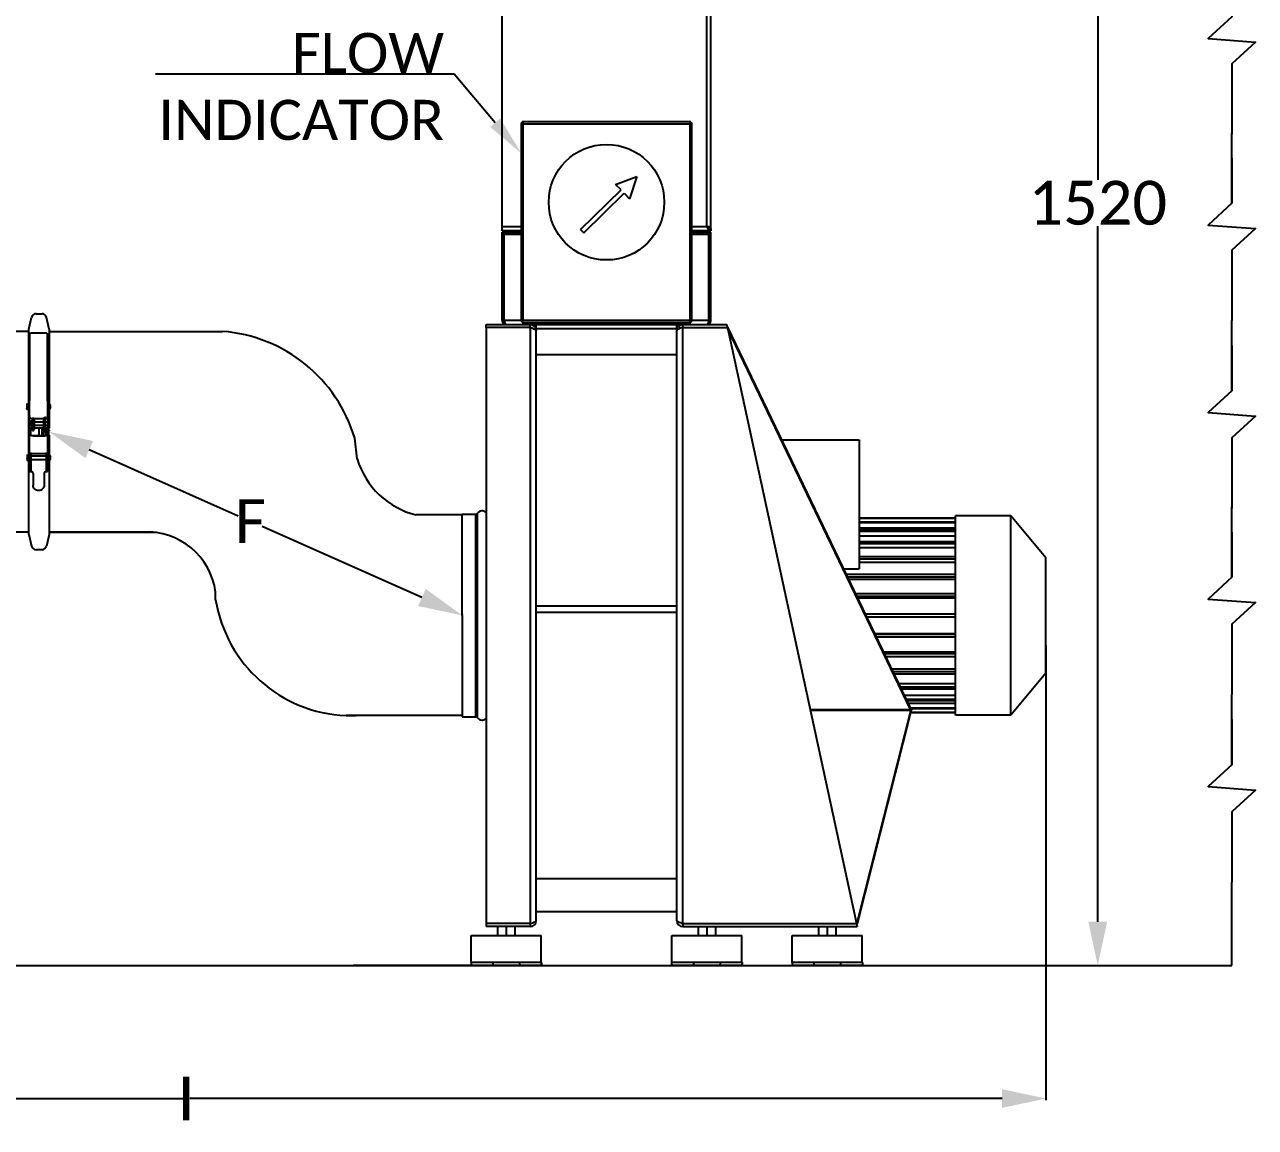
# Model space of a CAD drawing. Header units: millimetres. Extents: x 14017 to 18361, y 6223 to 10695.
# Drawn here: x 15102 to 16329, y 7840 to 8940 of the extents above; entities that cross this region are included whole.
import ezdxf
from ezdxf import colors
from ezdxf.entities.mleader import LeaderData, LeaderLine
from ezdxf.math import Vec2, Vec3

# ---------------------------------------------------------------- set-up
doc = ezdxf.new("R2010")
doc.units = ezdxf.units.MM
doc.header["$LTSCALE"] = 384.175
doc.header["$PDMODE"] = 3
doc.header["$PDSIZE"] = 8
doc.layers.get('0').update_dxf_attribs({"linetype": 'CONTINUOUS'})
doc.layers.get('Defpoints').update_dxf_attribs({"linetype": 'CONTINUOUS'})
doc.layers.add('02___PRT_ALL_AXES', color=7, linetype='CONTINUOUS')
doc.styles.get("Standard").update_dxf_attribs({"font": 'calibri.ttf'})
doc.dimstyles.get("Standard").update_dxf_attribs({"dimtxt": 43.75, "dimasz": 43.75, "dimexe": 1.5, "dimexo": 1, "dimtad": 1, "dimdsep": 46, "dimtxsty": 'Standard', "dimblk": '_FILLED', "dimblk1": '_FILLED', "dimblk2": '_FILLED', "dimcen": 0.09, "dimazin": 2, "dimtol": 1, "dimtp": 0.01, "dimtm": 0.01, "dimtfac": 1, "dimtofl": 0, "dimtmove": 0, "dimatfit": 3, "dimldrblk": '_FILLED', "dimfxl": 1, "dimtolj": 1, "dimarcsym": 0})

# ---------------------------------------------------------------- blocks, each defined once
blk = doc.blocks.new('_FILLED')
at = {"color": 0, "linetype": 'ByBlock'}
blk.add_solid([(0, 0), (-1, 0.214), (-1, -0.214)], dxfattribs=at)
blk = doc.blocks.new('*D326')
at = {"color": 0, "lineweight": -2}
for p, q in [((15126.8, 8534.8), (15127, 8535.3)), ((15166.3, 8516.2), (15314.8, 8450.2)), ((15498, 8368.7), (15338.9, 8439.4)), ((15538.4, 8351.8), (15538.6, 8352.3))]:
    blk.add_line(p, q, dxfattribs=at)
at = {"layer": 'Defpoints', "color": 0}
for p in [(15126.4, 8533.9), (15538, 8350.9), (15538, 8350.9)]:
    blk.add_point(p, dxfattribs=at)
at = {"color": 0, "linetype": 'ByBlock', "lineweight": -2, "xscale": 43.75, "yscale": 43.75, "zscale": 43.75}
for p, rotation in [((15126.4, 8533.9), 156.0326123479766), ((15538, 8350.9), 336.0326123479766)]:
    blk.add_blockref('_FILLED', p, dxfattribs=dict(at, rotation=rotation))
at = {"color": 0, "insert": (15326.9, 8444.8), "char_height": 43.75, "attachment_point": 5}
blk.add_mtext('\\A1;\\A1;F', dxfattribs=at)
blk = doc.blocks.new('*D554')
at = {"color": 0, "lineweight": -2}
for p, q in [((16120, 8320.9), (16120, 7867.7)), ((14406, 8002.7), (14406, 7867.7)), ((14449.8, 7869.2), (15259.5, 7869.2)), ((16076.3, 7869.2), (15266.5, 7869.2))]:
    blk.add_line(p, q, dxfattribs=at)
at = {"layer": 'Defpoints', "color": 0}
for p in [(16120, 8321.9), (14406, 8003.7), (16120, 7869.2)]:
    blk.add_point(p, dxfattribs=at)
at = {"color": 0, "linetype": 'ByBlock', "lineweight": -2, "xscale": 43.75, "yscale": 43.75, "zscale": 43.75, "rotation": 180}
blk.add_blockref('_FILLED', (14406, 7869.2), dxfattribs=at)
at = {"color": 0, "linetype": 'ByBlock', "lineweight": -2, "xscale": 43.75, "yscale": 43.75, "zscale": 43.75}
blk.add_blockref('_FILLED', (16120, 7869.2), dxfattribs=at)
at = {"color": 0, "insert": (15263, 7869.2), "char_height": 43.75, "attachment_point": 5}
blk.add_mtext('\\A1;\\A1;I', dxfattribs=at)
blk = doc.blocks.new('ARROW_4_BL2', base_point=(2354.04, 363.58))
at = {"color": 7, "linetype": 'Continuous'}
for p, q in [((2358.65, 377.08), (2372.84, 382.31)), ((2362.22, 373.42), (2358.65, 377.08)), ((2372.84, 382.31), (2367.96, 367.54)), ((2335.24, 347.09), (2362.22, 373.42)), ((2337.42, 344.86), (2364.39, 371.2)), ((2364.39, 371.2), (2367.96, 367.54)), ((2335.24, 347.09), (2337.42, 344.86))]:
    blk.add_line(p, q, dxfattribs=at)
blk = doc.blocks.new('*D674')
at = {"color": 0, "lineweight": -2}
for p, q in [((15620.5, 9522.1), (16173.2, 9522.1)), ((16171.7, 9478.4), (16171.7, 8784.9)), ((16171.7, 8045.4), (16171.7, 8738.9)), ((15613.8, 8001.7), (16173.2, 8001.7))]:
    blk.add_line(p, q, dxfattribs=at)
at = {"layer": 'Defpoints', "color": 0}
for p in [(15619.5, 9522.1), (15612.8, 8001.7), (16171.7, 8001.7)]:
    blk.add_point(p, dxfattribs=at)
at = {"color": 0, "linetype": 'ByBlock', "lineweight": -2, "xscale": 43.75, "yscale": 43.75, "zscale": 43.75}
for p, rotation in [((16171.7, 9522.1), 90), ((16171.7, 8001.7), 270)]:
    blk.add_blockref('_FILLED', p, dxfattribs=dict(at, rotation=rotation))
at = {"color": 0, "insert": (16171.7, 8761.9), "char_height": 43.75, "attachment_point": 5}
blk.add_mtext('\\A1;\\A1;1520', dxfattribs=at)

msp = doc.modelspace()

# ---------------------------------------------------------------- linework, layer by layer
at = {"color": 0, "linetype": 'Continuous'}
for p, q in [((15577.98271, 8734.19523), (15577.98271, 9518.19523)), ((15781.98271, 8738.19523), (15781.98271, 9518.19523)), ((15785.98271, 8738.19523), (15785.98271, 9518.19523)), ((15596.98271, 8841.69523), (15596.98271, 8643.69523)), ((15597.98271, 8841.69523), (15596.98271, 8841.69523)), ((15597.98271, 8841.69523), (15597.98271, 8842.69523)), ((15765.98271, 8842.69523), (15597.98271, 8842.69523)), ((15598.98271, 8644.69523), (15598.98271, 8840.69523)), ((15598.98271, 8840.69523), (15764.98271, 8840.69523)), ((15764.98271, 8840.69523), (15764.98271, 8644.69523)), ((15765.98271, 8841.69523), (15765.98271, 8842.69523)), ((15765.98271, 8841.69523), (15766.98271, 8841.69523)), ((15766.98271, 8643.69523), (15766.98271, 8841.69523)), ((15596.98271, 8738.19523), (15577.98271, 8738.19523)), ((15785.98271, 8738.19523), (15766.98271, 8738.19523)), ((15785.98271, 8736.19523), (15785.98271, 8738.19523)), ((15785.98271, 8736.19523), (15785.98271, 8734.19523)), ((15596.98271, 8734.19523), (15577.98271, 8734.19523)), ((15577.98271, 8730.69523), (15577.98271, 8732.69523)), ((15577.98271, 8732.69523), (15596.98271, 8732.69523)), ((15577.98271, 8644.69523), (15577.98271, 8730.69523)), ((15577.98271, 8730.69523), (15596.98271, 8730.69523)), ((15579.98271, 8644.69523), (15579.98271, 8730.69523)), ((15785.98271, 8734.19523), (15766.98271, 8734.19523)), ((15766.98271, 8732.69523), (15785.98271, 8732.69523)), ((15766.98271, 8730.69523), (15785.98271, 8730.69523)), ((15783.98271, 8644.69523), (15783.98271, 8730.69523)), ((15785.98271, 8730.69523), (15785.98271, 8732.69523)), ((15785.98271, 8644.69523), (15785.98271, 8730.69523)), ((15561.98271, 8637.69523), (15561.98271, 8640.69523)), ((15561.98271, 8640.69523), (15801.98271, 8640.69523)), ((15561.98271, 8637.69523), (15561.98271, 8043.69523)), ((15605.98271, 8637.69523), (15561.98271, 8637.69523)), ((15579.98271, 8644.69523), (15577.98271, 8644.69523)), ((15596.98271, 8644.69523), (15579.98271, 8644.69523)), ((15597.98271, 8643.69523), (15596.98271, 8643.69523)), ((15597.98271, 8643.69523), (15597.98271, 8642.69523)), ((15597.98271, 8642.69523), (15765.98271, 8642.69523)), ((15764.98271, 8644.69523), (15598.98271, 8644.69523)), ((15605.98271, 8637.69523), (15605.98271, 8640.69523)), ((15605.98271, 8637.69523), (15605.98271, 8043.69523)), ((15611.98271, 8046.69523), (15611.98271, 8640.69523)), ((15751.98271, 8046.69523), (15751.98271, 8640.69523)), ((15754.98271, 8637.97846), (15754.98271, 8636.69207)), ((15757.98271, 8637.69523), (15757.98271, 8640.69523)), ((15757.98271, 8637.69523), (15802.63271, 8637.69523)), ((15757.98271, 8043.69523), (15757.98271, 8637.69523)), ((15765.98271, 8643.69523), (15766.98271, 8643.69523)), ((15765.98271, 8643.69523), (15765.98271, 8642.69523)), ((15783.98271, 8644.69523), (15766.98271, 8644.69523)), ((15783.98271, 8644.69523), (15785.98271, 8644.69523)), ((15802.63271, 8637.69523), (15801.98271, 8640.69523)), ((15802.98271, 8637.97846), (15802.57135, 8637.97846)), ((15802.63271, 8637.69523), (15931.33271, 8043.69523)), ((15984.98271, 8258.65933), (15802.98271, 8637.97846)), ((15802.98271, 8637.97846), (15802.98271, 8636.47846)), ((15611.98271, 8636.69523), (15751.98271, 8636.69523)), ((15802.98271, 8636.47846), (15802.89635, 8636.47846)), ((15984.98271, 8257.15933), (15802.98271, 8636.47846)), ((15751.98271, 8610.69523), (15611.98271, 8610.69523)), ((15856.857, 8525.69523), (15933.98271, 8525.69523)), ((15933.98271, 8525.69523), (15933.98271, 8397.13067)), ((15537.97771, 8350.69523), (15537.97771, 8451.69523)), ((15537.97771, 8451.69523), (15551.81744, 8451.69523)), ((15551.81744, 8350.69523), (15551.81744, 8451.69523)), ((15553.49484, 8350.69523), (15553.49484, 8452.60605)), ((16029.98271, 8447.80581), (15933.98271, 8447.80581)), ((16029.98271, 8447.48649), (15933.98271, 8447.49223)), ((16029.98271, 8443.8752), (15933.98271, 8443.8752)), ((16029.98271, 8442.94266), (15933.98271, 8442.94815)), ((16084.98271, 8450.18307), (16029.98271, 8450.18307)), ((16029.98271, 8251.20739), (16029.98271, 8450.18307)), ((16119.98271, 8408.19307), (16084.98271, 8450.18307)), ((16084.98271, 8251.20739), (16084.98271, 8450.18307)), ((15933.98271, 8438.19287), (16029.98271, 8438.19287)), ((16029.98271, 8435.87217), (15933.98271, 8435.87217)), ((16029.98271, 8434.36718), (15933.98271, 8434.37217)), ((15933.98271, 8430.04205), (16029.98271, 8430.04205)), ((16029.98271, 8424.14651), (15933.98271, 8424.14651)), ((16029.98271, 8422.13483), (15933.98271, 8422.13912)), ((15933.98271, 8418.42339), (16029.98271, 8418.42339)), ((16029.98271, 8409.21067), (15933.98271, 8409.21067)), ((16029.98271, 8406.78023), (15933.98271, 8406.78362)), ((16119.98271, 8293.19739), (16119.98271, 8408.19307)), ((15918.54319, 8397.13067), (15933.98271, 8397.13067)), ((15933.98271, 8403.84469), (16029.98271, 8403.84469)), ((15611.98271, 8360.45523), (15751.98271, 8360.45523)), ((15611.98271, 8353.95431), (15751.98271, 8353.95431)), ((16119.98271, 8293.19739), (16084.98271, 8251.20739)), ((15978.8944, 8271.34841), (16029.98271, 8271.34841)), ((15885.08216, 8257.15933), (15984.98271, 8257.15933)), ((15931.8172, 8044.42562), (15985.98271, 8258.19523)), ((16029.98271, 8267.01829), (15980.97203, 8267.01829)), ((16029.98271, 8265.52328), (15981.69137, 8265.51905)), ((15984.98271, 8258.65933), (15984.98271, 8257.15933)), ((15985.98271, 8258.19523), (15984.98271, 8258.19523)), ((15985.98271, 8258.19523), (15985.98271, 8256.19523)), ((15985.43718, 8256.04223), (15885.3242, 8256.04223)), ((15985.43718, 8255.11873), (15931.8172, 8043.50212)), ((15985.11448, 8253.58465), (15931.86752, 8043.44021)), ((15985.43718, 8255.11873), (15985.98271, 8256.19523)), ((15985.43718, 8256.04223), (15985.43718, 8255.11873)), ((16084.98271, 8251.20739), (16029.98271, 8251.20739)), ((15611.98271, 8088.45577), (15751.98271, 8088.45577)), ((15611.98271, 8055.51522), (15751.98271, 8055.51522)), ((15605.98271, 8043.69523), (15561.98271, 8043.69523)), ((15561.98271, 8043.69523), (15561.98271, 8040.69523)), ((15605.98271, 8040.69523), (15561.98271, 8040.69523)), ((15573.32246, 8040.69523), (15573.32246, 8031.69523)), ((15581.98271, 8040.69523), (15581.98271, 8031.69523)), ((15590.64297, 8040.69523), (15590.64297, 8031.69523)), ((15605.98271, 8043.69523), (15605.98271, 8040.69523)), ((15757.98271, 8043.69523), (15931.33271, 8043.69523)), ((15757.98271, 8043.69523), (15757.98271, 8040.69523)), ((15757.98271, 8040.69523), (15931.98271, 8040.69523)), ((15773.32246, 8040.69523), (15773.32246, 8031.69523)), ((15781.98271, 8040.69523), (15781.98271, 8031.69523)), ((15790.64297, 8040.69523), (15790.64297, 8031.69523)), ((15893.32246, 8040.69523), (15893.32246, 8031.69523)), ((15901.98271, 8040.69523), (15901.98271, 8031.69523)), ((15910.64297, 8040.69523), (15910.64297, 8031.69523)), ((15931.8172, 8044.42562), (15931.17446, 8044.42562)), ((15931.33271, 8043.69523), (15931.98271, 8040.69523)), ((15931.8172, 8043.50212), (15931.37455, 8043.50212)), ((15931.86752, 8043.44021), (15931.38797, 8043.44021)), ((15931.8172, 8044.42562), (15931.8172, 8043.50212))]:
    msp.add_line(p, q, dxfattribs=at)
for p, q in [((16305.34705, 8900.56368), (16305.34705, 8830.56368)), ((16305.34705, 8900.56368), (16305.34705, 8830.56368)), ((16305.34705, 8761.74163), (16305.34705, 8831.74163)), ((16305.34705, 8761.74163), (16305.34705, 8831.74163)), ((16305.34705, 8714.74163), (16305.34705, 8644.74163)), ((16305.34705, 8714.74163), (16305.34705, 8644.74163)), ((16305.34705, 8574.74163), (16305.34705, 8644.74163)), ((16305.34705, 8574.74163), (16305.34705, 8644.74163)), ((15126.36208, 8633.93165), (15299.33843, 8633.93165)), ((15126.36208, 8633.93165), (15299.33843, 8633.93165)), ((15126.36208, 8633.93165), (15299.33843, 8633.93165)), ((15433.50876, 8506.73439), (15430.94921, 8527.51448)), ((16305.34705, 8527.74163), (16305.34705, 8457.74163)), ((16305.34705, 8527.74163), (16305.34705, 8457.74163)), ((16305.34705, 8388.91957), (16305.34705, 8458.91957)), ((16305.34705, 8388.91957), (16305.34705, 8458.91957)), ((15538.01724, 8450.93165), (15492.36208, 8450.93165)), ((15223.86208, 8433.93165), (15126.36208, 8433.93165)), ((15126.36208, 8433.93165), (15232.36208, 8433.93165)), ((15292.36208, 8366.26582), (15292.36208, 8373.9329)), ((16305.34705, 8341.91957), (16305.34705, 8271.91957)), ((16305.34705, 8341.91957), (16305.34705, 8271.91957)), ((16305.34705, 8201.91957), (16305.34705, 8271.91957)), ((16305.34705, 8201.91957), (16305.34705, 8271.91957)), ((15538.01724, 8250.93165), (15422.35399, 8250.93165)), ((15422.35399, 8250.93165), (15432.36208, 8250.93165)), ((16305.34705, 8154.91957), (16305.34705, 8084.91957)), ((16305.34705, 8154.91957), (16305.34705, 8084.91957)), ((16305.34705, 8001.69523), (16305.34705, 8084.91957)), ((16305.34705, 8001.69523), (16305.34705, 8084.91957)), ((14222.40447, 8001.69523), (16305.34705, 8001.69523)), ((15546.94282, 8001.69523), (15429.41262, 8001.69523))]:
    msp.add_line(p, q)
at = {"linetype": 'Continuous'}
for p, q in [((15113.29162, 8651.53502), (15119.30813, 8651.53502)), ((15106.23728, 8636.27896), (15108.79905, 8647.92337)), ((15126.36248, 8636.27896), (15123.80071, 8647.92337)), ((15106.23458, 8633.93502), (15090.30592, 8633.93502)), ((15106.22491, 8564.99087), (15106.23728, 8636.27896)), ((15106.88429, 8630.94997), (15106.87987, 8581.37696)), ((15123.68422, 8632.08528), (15108.08422, 8632.08528)), ((15124.88245, 8616.08104), (15124.88429, 8630.95001)), ((15126.36247, 8636.27897), (15126.34999, 8561.74087)), ((15124.87987, 8581.37696), (15124.88244, 8615.92594)), ((15124.88394, 8616.08104), (15124.88108, 8581.37696)), ((15124.88244, 8615.92594), (15124.88245, 8616.08104)), ((15106.87987, 8581.37696), (15106.8793, 8567.40611)), ((15124.87931, 8567.91372), (15124.87987, 8581.37696)), ((15105.67939, 8564.99087), (15105.67863, 8559.06556)), ((15106.87939, 8564.99087), (15105.67939, 8564.99087)), ((15106.87869, 8561.24087), (15106.87922, 8564.81515)), ((15106.8793, 8567.40611), (15106.87922, 8564.99087)), ((15124.87922, 8564.81507), (15124.87868, 8560.99087)), ((15124.87922, 8564.81507), (15124.87931, 8567.91372)), ((15126.07939, 8564.99087), (15124.87939, 8564.99087)), ((15124.8804, 8565.89966), (15124.88037, 8564.99087)), ((15126.07872, 8561.74088), (15126.07939, 8564.99087)), ((15104.27939, 8561.44099), (15104.27916, 8557.37502)), ((15104.2792, 8557.05963), (15104.27916, 8557.37502)), ((15104.2792, 8557.05963), (15104.27939, 8556.54075)), ((15104.27942, 8556.548), (15104.27936, 8556.55528)), ((15104.27937, 8561.43374), (15104.27943, 8561.42647)), ((15104.32939, 8561.49087), (15105.42939, 8561.49087)), ((15104.32939, 8556.49087), (15105.42939, 8556.49087)), ((15105.47939, 8556.54075), (15105.47914, 8560.4096)), ((15105.4792, 8557.05973), (15105.47939, 8561.441)), ((15105.47942, 8556.548), (15105.47936, 8556.55528)), ((15105.47937, 8561.43374), (15105.47943, 8561.42647)), ((15105.52939, 8560.74087), (15105.67951, 8560.74087)), ((15105.52939, 8557.24087), (15105.67863, 8557.24087)), ((15105.67863, 8559.06556), (15105.67855, 8508.06951)), ((15106.87855, 8508.06951), (15106.87863, 8559.06556)), ((15106.87863, 8559.06556), (15106.87868, 8560.99087)), ((15106.87868, 8560.99087), (15106.87869, 8561.24087)), ((15124.87863, 8559.06556), (15124.87855, 8508.06951)), ((15124.87868, 8560.99087), (15124.87863, 8559.06556)), ((15126.07855, 8508.06951), (15126.07863, 8559.06556)), ((15126.07863, 8559.06556), (15126.07866, 8560.4096)), ((15126.07866, 8560.4096), (15126.07872, 8561.69087)), ((15126.07872, 8561.69087), (15126.07872, 8561.74088)), ((15126.27939, 8561.74087), (15126.12939, 8561.74087)), ((15126.27939, 8556.24087), (15126.12939, 8556.24087)), ((15126.34982, 8556.24087), (15126.34948, 8537.50627)), ((15127.27926, 8560.37026), (15127.27939, 8560.74087)), ((15127.27937, 8560.72776), (15127.27926, 8560.37026)), ((15127.27926, 8560.37026), (15127.27939, 8557.24088)), ((15127.27937, 8557.25116), (15127.27926, 8560.37026)), ((15127.27938, 8557.24571), (15127.27942, 8557.25399)), ((15108.47915, 8544.58637), (15108.47914, 8544.58459)), ((15108.47914, 8544.58459), (15108.47915, 8539.68613)), ((15108.47915, 8539.68613), (15108.47916, 8539.68791)), ((15108.52915, 8544.63625), (15109.62915, 8544.63625)), ((15108.52915, 8539.63625), (15109.62915, 8539.63625)), ((15109.67915, 8539.68613), (15109.67894, 8543.93615)), ((15109.67914, 8544.58459), (15109.67915, 8544.58637)), ((15109.67915, 8543.93615), (15109.67914, 8543.93484)), ((15109.67915, 8544.58637), (15109.67936, 8543.93615)), ((15109.67915, 8540.33634), (15109.67916, 8540.33765)), ((15109.67916, 8539.68791), (15109.67915, 8539.68613)), ((15109.72915, 8543.88625), (15109.87933, 8543.88625)), ((15109.72915, 8540.38625), (15109.87844, 8540.38625)), ((15109.87859, 8545.24116), (15109.8784, 8537.28018)), ((15109.87871, 8547.83339), (15109.87859, 8545.24116)), ((15110.40315, 8547.41571), (15110.40275, 8542.11208)), ((15110.40275, 8542.11208), (15110.4028, 8539.89474)), ((15110.4028, 8539.89474), (15110.40351, 8536.13625)), ((15111.46748, 8547.1973), (15120.28977, 8547.19727)), ((15111.90275, 8542.11208), (15111.9031, 8547.1973)), ((15111.9028, 8539.89479), (15111.90275, 8542.11208)), ((15111.90278, 8543.88625), (15120.67854, 8543.88625)), ((15111.90351, 8536.13625), (15111.9028, 8539.89479)), ((15111.90368, 8540.38625), (15120.67844, 8540.38625)), ((15120.67868, 8547.27463), (15120.6784, 8537.28018)), ((15120.90315, 8547.41571), (15120.90275, 8542.20068)), ((15122.40275, 8542.16041), (15122.40315, 8547.41571)), ((15122.4028, 8539.89479), (15122.40275, 8542.16041)), ((15122.40351, 8536.13625), (15122.4028, 8539.89479)), ((15122.40315, 8547.41571), (15122.40349, 8548.86086)), ((15122.40333, 8543.88625), (15124.82915, 8543.88625)), ((15122.40333, 8540.38625), (15124.82915, 8540.38625)), ((15106.88011, 8530.36831), (15107.78693, 8530.37527)), ((15108.78459, 8529.95689), (15106.88011, 8530.25918)), ((15106.88012, 8537.61035), (15108.78465, 8537.9126)), ((15107.78693, 8537.49427), (15106.88012, 8537.50123)), ((15109.87841, 8537.82619), (15107.78693, 8537.49427)), ((15107.78693, 8530.37527), (15110.34732, 8529.96888)), ((15108.29088, 8533.93502), (15108.29092, 8537.57425)), ((15108.29092, 8530.29528), (15108.29088, 8533.93502)), ((15109.8784, 8537.28018), (15109.87866, 8535.19151)), ((15109.87866, 8535.19151), (15111.07866, 8535.19151)), ((15111.07866, 8535.19151), (15111.0784, 8537.28018)), ((15111.07844, 8536.13625), (15111.90351, 8536.13625)), ((15120.6784, 8537.45748), (15111.90407, 8537.45748)), ((15113.2767, 8529.83084), (15119.29321, 8529.83084)), ((15119.29342, 8529.88668), (15113.2769, 8529.88668)), ((15116.28987, 8533.93502), (15116.2899, 8537.45748)), ((15116.2899, 8529.88668), (15116.28987, 8533.93502)), ((15119.13059, 8537.45748), (15119.1306, 8529.88668)), ((15120.6784, 8537.28018), (15120.67866, 8535.19151)), ((15120.67866, 8535.19151), (15121.87866, 8535.19151)), ((15121.1306, 8529.90981), (15121.13057, 8535.19151)), ((15121.13082, 8534.03102), (15123.13082, 8534.03102)), ((15123.13082, 8533.83903), (15121.13082, 8533.83903)), ((15121.73152, 8534.02054), (15121.73152, 8533.93502)), ((15121.73152, 8533.93502), (15121.73152, 8533.8495)), ((15121.87866, 8535.19151), (15121.8784, 8537.28018)), ((15121.87844, 8536.13625), (15122.40351, 8536.13625)), ((15122.22365, 8529.96889), (15124.78693, 8530.37527)), ((15124.78693, 8537.49427), (15122.4042, 8537.87198)), ((15123.13085, 8537.75679), (15123.13082, 8534.03102)), ((15123.13082, 8533.83903), (15123.13202, 8533.84732)), ((15123.13082, 8533.83903), (15123.13085, 8530.11271)), ((15124.87859, 8534.02229), (15123.13202, 8534.02273)), ((15124.87859, 8533.84776), (15123.13202, 8533.84732)), ((15124.87859, 8530.13007), (15123.78618, 8529.95688)), ((15123.78624, 8537.91259), (15124.8786, 8537.73943)), ((15124.8786, 8537.49497), (15124.78693, 8537.49427)), ((15124.78693, 8530.37527), (15124.87859, 8530.37457)), ((15126.08011, 8530.36534), (15126.34952, 8530.36328)), ((15126.34952, 8530.36328), (15126.08011, 8530.32056)), ((15126.08012, 8537.54897), (15126.34952, 8537.50626)), ((15126.34952, 8537.50626), (15126.08012, 8537.5042)), ((15126.34948, 8530.36327), (15126.34984, 8510.74483)), ((15104.47931, 8510.44494), (15104.47901, 8508.61763)), ((15104.47901, 8508.61763), (15104.47901, 8507.39919)), ((15104.47902, 8507.25049), (15104.47901, 8507.39887)), ((15104.47902, 8507.25049), (15104.47931, 8505.5447)), ((15104.52931, 8510.49482), (15105.62931, 8510.49482)), ((15104.52931, 8505.49482), (15105.62931, 8505.49482)), ((15105.67855, 8508.06951), (15105.67856, 8507.25049)), ((15105.67856, 8507.25049), (15105.67859, 8506.24482)), ((15105.67859, 8506.24482), (15105.6786, 8505.99482)), ((15105.6786, 8505.99482), (15105.67862, 8505.5447)), ((15105.67862, 8505.5447), (15105.67931, 8501.99482)), ((15106.87856, 8507.33327), (15106.87855, 8508.06951)), ((15106.8786, 8505.99482), (15106.87856, 8507.33327)), ((15106.87861, 8505.74482), (15106.8786, 8505.99482)), ((15106.87931, 8501.99482), (15106.87861, 8505.74482)), ((15106.87919, 8509.74482), (15106.89093, 8509.74482)), ((15106.87919, 8506.24482), (15106.8902, 8506.24482)), ((15106.89023, 8510.24482), (15106.89016, 8508.31353)), ((15106.89016, 8508.31353), (15106.89016, 8508.01972)), ((15106.89016, 8508.01972), (15106.89016, 8507.33327)), ((15106.89016, 8507.33327), (15106.89201, 8494.26653)), ((15106.89075, 8512.66524), (15106.89023, 8510.24482)), ((15106.89075, 8512.66524), (15108.39075, 8512.66524)), ((15108.39016, 8508.31353), (15108.39075, 8512.66524)), ((15108.39016, 8507.33327), (15108.39016, 8508.31353)), ((15108.39192, 8494.84045), (15108.39016, 8507.33327)), ((15108.3902, 8509.74482), (15123.39093, 8509.74482)), ((15108.39093, 8506.24482), (15123.39093, 8506.24482)), ((15108.8914, 8512.15003), (15122.8914, 8512.15003)), ((15123.39075, 8512.66524), (15123.39016, 8508.31353)), ((15123.39016, 8508.31353), (15123.39016, 8507.33327)), ((15123.39016, 8507.33327), (15123.39192, 8494.84044)), ((15123.39075, 8512.66524), (15124.87856, 8512.66524)), ((15124.87855, 8508.06951), (15124.87856, 8507.33327)), ((15124.87856, 8507.33327), (15124.8786, 8505.99482)), ((15124.8786, 8505.99482), (15124.87861, 8505.74482)), ((15124.87861, 8505.74482), (15124.87931, 8501.99482)), ((15126.07855, 8508.01972), (15126.07855, 8508.06951)), ((15126.07931, 8501.99482), (15126.07855, 8508.01972)), ((15126.07919, 8509.74482), (15126.22931, 8509.74482)), ((15126.07919, 8506.24482), (15126.22931, 8506.24482)), ((15126.27898, 8507.41896), (15126.27899, 8507.17454)), ((15126.27899, 8507.17454), (15126.27931, 8505.29471)), ((15126.27931, 8510.69495), (15126.27906, 8509.79473)), ((15126.2793, 8510.69262), (15126.27906, 8506.19619)), ((15126.27929, 8505.29979), (15126.27933, 8505.29703)), ((15126.27933, 8510.68986), (15126.2793, 8510.69262)), ((15126.47931, 8510.74482), (15126.32931, 8510.74482)), ((15126.47931, 8505.24482), (15126.32931, 8505.24482)), ((15126.35001, 8505.29471), (15126.36247, 8431.59107)), ((15127.47932, 8509.74396), (15127.4791, 8508.52649)), ((15127.4791, 8508.52649), (15127.47931, 8506.24483)), ((15127.47952, 8507.46316), (15127.47931, 8509.74482)), ((15127.47931, 8506.24569), (15127.47931, 8506.2464)), ((15106.87931, 8501.99482), (15105.67931, 8501.99482)), ((15106.23728, 8431.59109), (15106.22495, 8501.99482)), ((15106.89201, 8494.26653), (15108.89201, 8494.26653)), ((15110.3921, 8492.38117), (15110.39276, 8480.45817)), ((15121.3921, 8492.38117), (15121.39276, 8480.45352)), ((15122.89201, 8494.26653), (15124.89201, 8494.26653)), ((15126.07931, 8501.99482), (15124.87931, 8501.99482)), ((15124.89201, 8494.26653), (15124.89076, 8501.99483)), ((15106.23458, 8433.93502), (15090.30592, 8433.93502)), ((15106.23728, 8431.59109), (15108.79905, 8419.94668)), ((15126.36248, 8431.59109), (15123.80071, 8419.94668)), ((15119.30813, 8416.33502), (15113.29162, 8416.33502)), ((16120.01646, 8350.69523), (16120.02376, 8408.19307)), ((16120.02376, 8293.19739), (16120.01646, 8350.69523)), ((15538.01616, 8251.81024), (15538.01877, 8249.69523)), ((15617.09938, 8004.69523), (15546.94282, 8004.69523)), ((15546.94282, 8004.69523), (15546.94282, 8001.69523)), ((15546.94282, 8001.69523), (15617.09938, 8001.69523)), ((15617.02261, 8004.69523), (15617.02261, 8001.69523)), ((15617.09938, 8004.69523), (15617.09938, 8001.69523)), ((15817.09937, 8004.69523), (15746.94282, 8004.69523)), ((15746.94282, 8004.69523), (15746.94282, 8001.69523)), ((15746.94282, 8001.69523), (15817.09937, 8001.69523)), ((15817.0226, 8004.69523), (15817.0226, 8001.69523)), ((15817.09937, 8004.69523), (15817.09937, 8001.69523)), ((15937.09937, 8004.69523), (15866.94282, 8004.69523)), ((15866.94282, 8004.69523), (15866.94282, 8001.69523)), ((15866.94282, 8001.69523), (15937.09937, 8001.69523)), ((15937.0226, 8004.69523), (15937.0226, 8001.69523)), ((15937.09937, 8004.69523), (15937.09937, 8001.69523))]:
    msp.add_line(p, q, dxfattribs=at)
for points in [[(16305.34705, 8992.55637), (16305.34705, 8947.56368), (16281.86045, 8925.78717), (16328.83365, 8922.34019), (16305.34705, 8900.56368), (16305.34705, 8831.74163)], [(16305.34705, 8992.55637), (16305.34705, 8947.56368), (16281.86045, 8925.78717), (16328.83365, 8922.34019), (16305.34705, 8900.56368), (16305.34705, 8831.74163)], [(16305.34705, 8806.73431), (16305.34705, 8761.74163), (16281.86045, 8739.96512), (16328.83365, 8736.51814), (16305.34705, 8714.74163), (16305.34705, 8645.91957)], [(16305.34705, 8806.73431), (16305.34705, 8761.74163), (16281.86045, 8739.96512), (16328.83365, 8736.51814), (16305.34705, 8714.74163), (16305.34705, 8645.91957)], [(16305.34705, 8619.73431), (16305.34705, 8574.74163), (16281.86045, 8552.96512), (16328.83365, 8549.51814), (16305.34705, 8527.74163), (16305.34705, 8458.91957)], [(16305.34705, 8619.73431), (16305.34705, 8574.74163), (16281.86045, 8552.96512), (16328.83365, 8549.51814), (16305.34705, 8527.74163), (16305.34705, 8458.91957)], [(16305.34705, 8433.91225), (16305.34705, 8388.91957), (16281.86045, 8367.14306), (16328.83365, 8363.69608), (16305.34705, 8341.91957), (16305.34705, 8273.09751)], [(16305.34705, 8433.91225), (16305.34705, 8388.91957), (16281.86045, 8367.14306), (16328.83365, 8363.69608), (16305.34705, 8341.91957), (16305.34705, 8273.09751)], [(16305.34705, 8246.91225), (16305.34705, 8201.91957), (16281.86045, 8180.14306), (16328.83365, 8176.69608), (16305.34705, 8154.91957), (16305.34705, 8086.09751)], [(16305.34705, 8246.91225), (16305.34705, 8201.91957), (16281.86045, 8180.14306), (16328.83365, 8176.69608), (16305.34705, 8154.91957), (16305.34705, 8086.09751)]]:
    msp.add_lwpolyline(points)
for points in [[(15106.87889, 8549.0909), (15106.88055, 8549.01943), (15106.88474, 8548.94853), (15106.89143, 8548.87821), (15106.90057, 8548.8085), (15106.91212, 8548.7395), (15106.92601, 8548.67134), (15106.94215, 8548.60422), (15106.9604, 8548.53835), (15106.98065, 8548.4739), (15107.0028, 8548.41098), (15107.02675, 8548.34963), (15107.05241, 8548.28984), (15107.07969, 8548.23161), (15107.10852, 8548.17493), (15107.13883, 8548.11979), (15107.17047, 8548.06629), (15107.20333, 8548.01448), (15107.23736, 8547.9643), (15107.27249, 8547.9158), (15107.3086, 8547.869), (15107.34558, 8547.82395), (15107.3833, 8547.78067), (15107.42167, 8547.73913), (15107.46077, 8547.69912), (15107.50053, 8547.66066), (15107.54085, 8547.62377), (15107.58163, 8547.58847), (15107.6228, 8547.55476), (15107.66427, 8547.52262), (15107.70597, 8547.49205), (15107.74782, 8547.46301), (15107.78967, 8547.43554), (15107.83137, 8547.40964), (15107.87279, 8547.38528), (15107.914, 8547.36235), (15107.95512, 8547.3407), (15107.99592, 8547.32043), (15108.03624, 8547.30153), (15108.07617, 8547.28391), (15108.11572, 8547.26747), (15108.15491, 8547.25217), (15108.19379, 8547.23794), (15108.23233, 8547.22473), (15108.2703, 8547.21259), (15108.30672, 8547.20171), (15108.34205, 8547.19188), (15108.36839, 8547.18501)], [(15108.3686, 8547.18495), (15108.88603, 8546.97267), (15109.31673, 8546.63318), (15109.63887, 8546.19064), (15109.8313, 8545.67233), (15109.85993, 8545.41131)], [(15123.38948, 8547.185), (15123.41685, 8547.19215), (15123.45287, 8547.2022), (15123.48989, 8547.21329), (15123.52853, 8547.22572), (15123.5678, 8547.23926), (15123.60744, 8547.25387), (15123.64743, 8547.2696), (15123.6878, 8547.28653), (15123.72857, 8547.30471), (15123.76975, 8547.32422), (15123.81143, 8547.34518), (15123.85339, 8547.36754), (15123.89545, 8547.39126), (15123.93778, 8547.41652), (15123.98039, 8547.44341), (15124.02312, 8547.47193), (15124.0658, 8547.50208), (15124.10828, 8547.53383), (15124.1505, 8547.56722), (15124.19238, 8547.60226), (15124.23383, 8547.63895), (15124.27475, 8547.67729), (15124.31504, 8547.71727), (15124.3546, 8547.75883), (15124.39344, 8547.80209), (15124.43157, 8547.8472), (15124.46886, 8547.89414), (15124.50518, 8547.94288), (15124.54041, 8547.99338), (15124.57444, 8548.04559), (15124.60722, 8548.09954), (15124.63867, 8548.15523), (15124.66863, 8548.21257), (15124.697, 8548.27149), (15124.72369, 8548.33205), (15124.74864, 8548.39423), (15124.77173, 8548.45805), (15124.79288, 8548.52347), (15124.81196, 8548.59041), (15124.82887, 8548.65869), (15124.84346, 8548.72811), (15124.85562, 8548.79842), (15124.86528, 8548.86949), (15124.8724, 8548.94121), (15124.87691, 8549.01353), (15124.87862, 8549.07939)]]:
    msp.add_lwpolyline(points, dxfattribs=at)
at = {"color": 0, "linetype": 'Continuous'}
for centre, radius, start, end in [((15849.27247, 8823.76449), 108.85775, 231.81928033, 232.02739999), ((15781.98271, 8738.19523), 2, 323.81346463, 0), ((15781.98271, 8738.19523), 4, 330.67404617, 0), ((15581.98271, 8644.69523), 4, 180, 270), ((15581.98271, 8644.69523), 2, 180, 215.02502119), ((15605.98271, 8634.69523), 6, 0, 90), ((15605.98271, 8634.69523), 3, 54.85874761, 90), ((15757.98271, 8634.69523), 6, 90, 180), ((15781.98271, 8644.69523), 4, 270, 0), ((15781.98271, 8644.69523), 2, 324.97497881, 0), ((15764.92892, 8609.63353), 28.83162, 110.19806192, 110.34842364), ((15557.97771, 8449.69523), 5.345, 40.89136534, 147.00347591), ((15551.81744, 8453.69523), 2, 270, 327.00347591), ((15605.98271, 8046.69523), 6, 270, 0), ((15605.98271, 8046.69523), 3, 270, 305.14125239), ((15757.98271, 8046.69523), 6, 180, 270), ((15757.98271, 8046.69523), 3, 234.85874761, 270)]:
    msp.add_arc(centre, radius, start, end, dxfattribs=at)
at = {"linetype": 'Continuous'}
for centre, radius, start, end in [((15113.29162, 8646.93502), 4.6, 90, 167.5892639), ((15119.30813, 8646.93502), 4.6, 12.41073938, 90), ((15104.32939, 8561.44087), 0.05, 90, 179.86309569), ((15104.32939, 8556.54087), 0.05, 180.13725763, 270), ((15105.42939, 8561.44087), 0.05, 0.1428953, 90), ((15105.42939, 8556.54087), 0.05, 270, 359.86274237), ((15105.52939, 8560.79087), 0.05, 180.10869823, 270), ((15105.52939, 8557.19087), 0.05, 90, 179.89156031), ((15126.12939, 8561.69087), 0.05, 90, 179.86033552), ((15126.12939, 8556.29087), 0.05, 180.13304851, 270), ((15126.27939, 8560.74087), 1, 0, 90), ((15126.27939, 8557.24087), 1, 270, 0), ((15108.52915, 8544.58625), 0.05, 90, 179.85925158), ((15108.52915, 8539.68625), 0.05, 180.14075489, 270), ((15109.62915, 8544.58625), 0.05, 0.13936828, 90), ((15109.62915, 8539.68625), 0.05, 270, 359.85924511), ((15109.72915, 8543.93625), 0.05, 180.1099186, 270), ((15109.72915, 8540.33625), 0.05, 90, 179.89033995), ((15119.27681, 8551.0211), 4.00164, 293.12755762, 293.98628891), ((15124.82915, 8543.93625), 0.05, 270, 356.71355726), ((15124.82915, 8540.33625), 0.05, 3.31955286, 90), ((15104.52931, 8510.44482), 0.05, 90, 179.86309569), ((15104.52931, 8505.54482), 0.05, 180.13725763, 270), ((15105.62931, 8510.44482), 0.05, 4.57419339, 90), ((15105.62931, 8505.54482), 0.05, 270, 355.81591311), ((15126.22931, 8509.79482), 0.05, 270, 359.89130171), ((15126.22931, 8506.19482), 0.05, 0.10843974, 90), ((15126.32931, 8510.69482), 0.05, 90, 179.86033553), ((15126.32931, 8505.29482), 0.05, 180.13304851, 270), ((15126.47931, 8509.74482), 1, 0, 90), ((15126.47931, 8506.24482), 1, 270, 0), ((15113.29162, 8420.93502), 4.6, 192.41073938, 270), ((15119.30813, 8420.93502), 4.6, 270, 347.5892639)]:
    msp.add_arc(centre, radius, start, end, dxfattribs=at)
for centre, radius, start, end in [((15287.70884, 8484.95583), 149.42906, 16.54739614, 85.53633499), ((15511.81243, 8530.382), 81.79654, 196.80425127, 256.24389386), ((15223.59724, 8364.63585), 69.3903, 7.6987175, 92.99058443), ((15428.3422, 8388.60424), 137.80275, 189.32905776, 267.50943017)]:
    msp.add_arc(centre, radius, start, end)
at = {"color": 0, "linetype": 'Continuous'}
for points, knots in [([(15596.98271, 8841.69523), (15596.98271, 8841.55381), (15597.36979, 8841.24928), (15597.72293, 8841.12438), (15597.97207, 8841.03249)], [0, 0, 0, 0, 0.3474927363, 1, 1, 1, 1]), ([(15597.97207, 8841.03249), (15598.05067, 8841.0035), (15598.38548, 8840.88489), (15598.72411, 8840.77755), (15598.98271, 8840.69523)], [0, 0, 0, 0, 0.2358747703, 1, 1, 1, 1]), ([(15597.98271, 8842.69523), (15598.12413, 8842.69523), (15598.42866, 8842.30816), (15598.55357, 8841.95501), (15598.64546, 8841.70587)], [0, 0, 0, 0, 0.3474927363, 1, 1, 1, 1]), ([(15597.98271, 8841.69523), (15598.17587, 8841.69523), (15598.59658, 8841.33855), (15598.82769, 8840.93874), (15598.98271, 8840.69523)], [0, 0, 0, 0, 0.4008881344, 1, 1, 1, 1]), ([(15597.98271, 8841.69523), (15597.98271, 8841.50207), (15598.3394, 8841.08137), (15598.7392, 8840.85026), (15598.98271, 8840.69523)], [0, 0, 0, 0, 0.4008881344, 1, 1, 1, 1]), ([(15598.64546, 8841.70587), (15598.67445, 8841.62727), (15598.79305, 8841.29246), (15598.9004, 8840.95384), (15598.98271, 8840.69523)], [0, 0, 0, 0, 0.2358747703, 1, 1, 1, 1]), ([(15765.31997, 8841.70587), (15765.29098, 8841.62727), (15765.17238, 8841.29246), (15765.06503, 8840.95384), (15764.98271, 8840.69523)], [0, 0, 0, 0, 0.2358747703, 1, 1, 1, 1]), ([(15765.98271, 8841.69523), (15765.98271, 8841.50207), (15765.62603, 8841.08137), (15765.22623, 8840.85026), (15764.98271, 8840.69523)], [0, 0, 0, 0, 0.4008881344, 1, 1, 1, 1]), ([(15765.98271, 8841.69523), (15765.78955, 8841.69523), (15765.36885, 8841.33855), (15765.13774, 8840.93874), (15764.98271, 8840.69523)], [0, 0, 0, 0, 0.4008881344, 1, 1, 1, 1]), ([(15765.99335, 8841.03249), (15765.91475, 8841.0035), (15765.57994, 8840.88489), (15765.24132, 8840.77755), (15764.98271, 8840.69523)], [0, 0, 0, 0, 0.2358747703, 1, 1, 1, 1]), ([(15765.98271, 8842.69523), (15765.8413, 8842.69523), (15765.53677, 8842.30816), (15765.41186, 8841.95501), (15765.31997, 8841.70587)], [0, 0, 0, 0, 0.3474927363, 1, 1, 1, 1]), ([(15766.98271, 8841.69523), (15766.98271, 8841.55381), (15766.59564, 8841.24928), (15766.24249, 8841.12438), (15765.99335, 8841.03249)], [0, 0, 0, 0, 0.3474927363, 1, 1, 1, 1]), ([(15785.98271, 8736.19523), (15785.67229, 8736.19523), (15784.28543, 8736.40794), (15783.13765, 8737.29369), (15782.29398, 8737.95137)], [0, 0, 0, 0, 0.2249173228, 1, 1, 1, 1]), ([(15785.98271, 8734.19523), (15785.32554, 8734.19523), (15784.29985, 8734.92521), (15783.30911, 8736.17366), (15782.76351, 8736.98227), (15782.48271, 8737.41487)], [0, 0, 0, 0, 0.4044540158, 0.6825892823, 1, 1, 1, 1]), ([(15579.98271, 8644.69523), (15580.28603, 8643.74234), (15580.69859, 8642.45118), (15581.33052, 8641.09497), (15581.78758, 8640.69523), (15581.98271, 8640.69523)], [0, 0, 0, 0, 0.6541168267, 0.8723570144, 1, 1, 1, 1]), ([(15596.98271, 8643.69523), (15596.98271, 8643.83665), (15597.36979, 8644.14118), (15597.72293, 8644.26609), (15597.97207, 8644.35797)], [0, 0, 0, 0, 0.3474927363, 1, 1, 1, 1]), ([(15597.97207, 8644.35797), (15598.05067, 8644.38696), (15598.38548, 8644.50557), (15598.72411, 8644.61291), (15598.98271, 8644.69523)], [0, 0, 0, 0, 0.2358747703, 1, 1, 1, 1]), ([(15597.98271, 8643.69523), (15597.98271, 8643.88839), (15598.3394, 8644.30909), (15598.7392, 8644.54021), (15598.98271, 8644.69523)], [0, 0, 0, 0, 0.4008881344, 1, 1, 1, 1]), ([(15597.98271, 8643.69523), (15598.17587, 8643.69523), (15598.59658, 8644.05192), (15598.82769, 8644.45172), (15598.98271, 8644.69523)], [0, 0, 0, 0, 0.4008881344, 1, 1, 1, 1]), ([(15597.98271, 8642.69523), (15598.12413, 8642.69523), (15598.42866, 8643.08231), (15598.55357, 8643.43545), (15598.64546, 8643.68459)], [0, 0, 0, 0, 0.3474927363, 1, 1, 1, 1]), ([(15598.64546, 8643.68459), (15598.67445, 8643.76319), (15598.79305, 8644.098), (15598.9004, 8644.43663), (15598.98271, 8644.69523)], [0, 0, 0, 0, 0.2358747703, 1, 1, 1, 1]), ([(15605.98271, 8637.69523), (15607.41205, 8637.24026), (15609.12184, 8636.74468), (15610.93382, 8635.85627), (15611.58957, 8635.44456), (15611.98271, 8634.98794), (15611.98271, 8634.69523)], [0, 0, 0, 0, 0.653823538, 0.775159181, 0.8724135779, 1, 1, 1, 1]), ([(15757.98271, 8637.69523), (15757.72079, 8637.61186), (15756.71363, 8637.29099), (15755.70845, 8636.96223), (15754.97433, 8636.69215)], [0, 0, 0, 0, 0.2600243114, 1, 1, 1, 1]), ([(15765.99335, 8644.35797), (15765.91475, 8644.38696), (15765.57994, 8644.50557), (15765.24132, 8644.61291), (15764.98271, 8644.69523)], [0, 0, 0, 0, 0.2358747703, 1, 1, 1, 1]), ([(15765.31997, 8643.68459), (15765.29098, 8643.76319), (15765.17238, 8644.098), (15765.06503, 8644.43663), (15764.98271, 8644.69523)], [0, 0, 0, 0, 0.2358747703, 1, 1, 1, 1]), ([(15765.98271, 8643.69523), (15765.98271, 8643.88839), (15765.62603, 8644.30909), (15765.22623, 8644.54021), (15764.98271, 8644.69523)], [0, 0, 0, 0, 0.4008881344, 1, 1, 1, 1]), ([(15765.98271, 8643.69523), (15765.78955, 8643.69523), (15765.36885, 8644.05192), (15765.13774, 8644.45172), (15764.98271, 8644.69523)], [0, 0, 0, 0, 0.4008881344, 1, 1, 1, 1]), ([(15765.98271, 8642.69523), (15765.8413, 8642.69523), (15765.53677, 8643.08231), (15765.41186, 8643.43545), (15765.31997, 8643.68459)], [0, 0, 0, 0, 0.3474927363, 1, 1, 1, 1]), ([(15766.98271, 8643.69523), (15766.98271, 8643.83665), (15766.59564, 8644.14118), (15766.24249, 8644.26609), (15765.99335, 8644.35797)], [0, 0, 0, 0, 0.3474927363, 1, 1, 1, 1]), ([(15783.98271, 8644.69523), (15783.6794, 8643.74234), (15783.26684, 8642.45118), (15782.63491, 8641.09497), (15782.17785, 8640.69523), (15781.98271, 8640.69523)], [0, 0, 0, 0, 0.6541168267, 0.8723570144, 1, 1, 1, 1]), ([(15754.90335, 8636.66593), (15754.16714, 8636.39288), (15753.12077, 8636.02092), (15751.98271, 8635.11434), (15751.98271, 8634.69523)], [0, 0, 0, 0, 0.6519958848, 1, 1, 1, 1]), ([(15605.98271, 8043.69523), (15607.41205, 8044.1502), (15609.12184, 8044.64578), (15610.93382, 8045.53419), (15611.58957, 8045.9459), (15611.98271, 8046.40252), (15611.98271, 8046.69523)], [0, 0, 0, 0, 0.653823538, 0.775159181, 0.8724135779, 1, 1, 1, 1]), ([(15757.98271, 8043.69523), (15756.55338, 8044.1502), (15754.84359, 8044.64578), (15753.03161, 8045.53419), (15752.37586, 8045.9459), (15751.98271, 8046.40252), (15751.98271, 8046.69523)], [0, 0, 0, 0, 0.653823538, 0.775159181, 0.8724135779, 1, 1, 1, 1])]:
    msp.add_open_spline(points, degree=3, knots=knots, dxfattribs=at)
msp.add_open_spline([(15782.48271, 8737.41487), (15782.31451, 8737.674), (15782.14862, 8737.93463), (15781.98271, 8738.19523)], degree=3, dxfattribs=at)
at = {"linetype": 'Continuous'}
for points, knots in [([(15106.88429, 8630.95045), (15106.88411, 8631.24044), (15107.14549, 8631.86349), (15107.77693, 8632.08528), (15108.08422, 8632.08528)], [0, 0, 0, 0, 0.4855196824, 1, 1, 1, 1]), ([(15123.68422, 8632.08528), (15123.99153, 8632.08528), (15124.62299, 8631.86349), (15124.88443, 8631.24044), (15124.88429, 8630.95045)], [0, 0, 0, 0, 0.5144909491, 1, 1, 1, 1]), ([(15122.65828, 8548.11932), (15122.35107, 8548.03248), (15121.75439, 8547.79898), (15121.19417, 8547.49426), (15120.90355, 8547.36503)], [0, 0, 0, 0, 0.5009312163, 1, 1, 1, 1]), ([(15122.65828, 8548.11932), (15122.42328, 8548.05289), (15122.01692, 8547.71181), (15121.87869, 8547.22308), (15121.87867, 8546.98546)], [0, 0, 0, 0, 0.506836242, 1, 1, 1, 1]), ([(15113.2767, 8529.83084), (15112.31598, 8529.83084), (15111.01172, 8529.83874), (15109.51563, 8529.89814), (15108.97729, 8529.92631), (15108.78459, 8529.95689)], [0, 0, 0, 0, 0.6411500633, 0.8697890773, 1, 1, 1, 1]), ([(15108.78465, 8537.9126), (15108.83965, 8537.92133), (15109.20021, 8537.95988), (15109.56255, 8537.97412), (15109.86899, 8537.98592)], [0, 0, 0, 0, 0.1536906739, 1, 1, 1, 1]), ([(15110.34732, 8529.96888), (15110.6936, 8529.91394), (15111.67582, 8529.91253), (15112.65038, 8529.88668), (15113.2769, 8529.88668)], [0, 0, 0, 0, 0.358815513, 1, 1, 1, 1]), ([(15123.78618, 8529.95688), (15123.59334, 8529.92631), (15123.05477, 8529.89813), (15121.55838, 8529.83875), (15120.25398, 8529.83084), (15119.29321, 8529.83084)], [0, 0, 0, 0, 0.13027818, 0.3589379724, 1, 1, 1, 1]), ([(15119.29342, 8529.88668), (15119.92002, 8529.88668), (15120.89481, 8529.91249), (15121.87723, 8529.91399), (15122.22365, 8529.96889)], [0, 0, 0, 0, 0.6411337432, 1, 1, 1, 1]), ([(15122.42272, 8537.99575), (15122.58044, 8537.99064), (15123.03502, 8537.9709), (15123.49229, 8537.95918), (15123.78624, 8537.91259)], [0, 0, 0, 0, 0.346502888, 1, 1, 1, 1]), ([(15108.8914, 8512.15003), (15108.82649, 8512.15003), (15108.70678, 8512.15276), (15108.55351, 8512.16263), (15108.45151, 8512.17736), (15108.40601, 8512.19031), (15108.39137, 8512.20025), (15108.39133, 8512.20493)], [0, 0, 0, 0, 0.3829155626, 0.7035041541, 0.9147984531, 0.9723543969, 1, 1, 1, 1]), ([(15123.3913, 8512.20437), (15123.39082, 8512.19953), (15123.37572, 8512.19018), (15123.32968, 8512.17679), (15123.22773, 8512.16268), (15123.07495, 8512.15264), (15122.9559, 8512.15003), (15122.8914, 8512.15003)], [0, 0, 0, 0, 0.0287297286, 0.0873752201, 0.2994353959, 0.6190643937, 1, 1, 1, 1]), ([(15108.39192, 8494.84067), (15108.392, 8494.72024), (15108.44779, 8494.52307), (15108.64425, 8494.31855), (15108.80495, 8494.26653), (15108.89201, 8494.26653)], [0, 0, 0, 0, 0.4332032581, 0.6868090401, 1, 1, 1, 1]), ([(15110.3921, 8492.38117), (15110.39209, 8492.62617), (15110.28545, 8493.12667), (15109.83672, 8493.75265), (15109.17305, 8494.16972), (15108.65197, 8494.26653), (15108.39201, 8494.26653)], [0, 0, 0, 0, 0.2424371712, 0.4895886599, 0.7427680183, 1, 1, 1, 1]), ([(15123.39201, 8494.26653), (15123.13205, 8494.26653), (15122.611, 8494.16959), (15121.94734, 8493.75263), (15121.49853, 8493.12669), (15121.39209, 8492.62616), (15121.3921, 8492.38117)], [0, 0, 0, 0, 0.2572424272, 0.5104131475, 0.7575669808, 1, 1, 1, 1]), ([(15123.39192, 8494.84067), (15123.39187, 8494.72025), (15123.33616, 8494.52308), (15123.13974, 8494.31854), (15122.97907, 8494.26653), (15122.89201, 8494.26653)], [0, 0, 0, 0, 0.4332099076, 0.6868003503, 1, 1, 1, 1]), ([(15121.39276, 8480.45352), (15121.39217, 8479.79436), (15121.11143, 8478.44476), (15119.9065, 8476.73233), (15118.07588, 8475.57018), (15115.89014, 8475.15863), (15113.70497, 8475.57226), (15111.87556, 8476.73579), (15110.6724, 8478.44926), (15110.3928, 8479.79901), (15110.39276, 8480.45817)], [0, 0, 0, 0, 0.1188180545, 0.2405546587, 0.3679176968, 0.500025522, 0.632114158, 0.7594550749, 0.8811832932, 1, 1, 1, 1])]:
    msp.add_open_spline(points, degree=3, knots=knots, dxfattribs=at)
for points in [[(15109.87871, 8547.83337), (15110.282, 8547.65438), (15110.66215, 8547.42017), (15111.07868, 8547.27464)], [(15111.07868, 8547.27465), (15111.20343, 8547.23106), (15111.33534, 8547.19727), (15111.46748, 8547.1973)], [(15120.28977, 8547.19727), (15120.42194, 8547.19725), (15120.5539, 8547.23104), (15120.67868, 8547.27463)], [(15120.84858, 8547.34106), (15120.79265, 8547.31719), (15120.73609, 8547.29468), (15120.67868, 8547.27463)]]:
    msp.add_open_spline(points, degree=3, dxfattribs=at)
at = {"layer": '02___PRT_ALL_AXES', "color": 0, "linetype": 'Continuous'}
for p, q in [((15583.2019, 8734.19523), (15583.2019, 8732.69523)), ((15780.76353, 8734.19523), (15780.76353, 8732.69523)), ((16029.98271, 8391.71742), (15921.1405, 8391.71742)), ((16029.98271, 8388.97444), (15922.45611, 8388.97548)), ((15923.43125, 8386.94311), (16029.98271, 8386.94311)), ((16029.98271, 8372.43131), (15930.39411, 8372.43131)), ((16029.98271, 8369.49567), (15931.80242, 8369.49615)), ((15932.30087, 8368.45731), (16029.98271, 8368.45731)), ((15537.97771, 8350.69523), (15537.97771, 8249.69523)), ((15551.81744, 8249.69523), (15551.81744, 8350.69523)), ((15553.49484, 8248.78441), (15553.49484, 8350.69523)), ((16029.98271, 8352.19523), (15940.10353, 8352.19523)), ((16029.98271, 8349.19523), (15941.54295, 8349.19523)), ((15949.34561, 8332.93315), (16029.98271, 8332.93315)), ((16029.98271, 8331.89359), (15949.8444, 8331.89359)), ((16029.98271, 8328.96035), (15951.25198, 8328.95996)), ((15958.21523, 8314.44736), (16029.98271, 8314.44736)), ((16029.98271, 8312.41367), (15959.191, 8312.41367)), ((16029.98271, 8309.67538), (15960.50517, 8309.67472)), ((15966.32473, 8297.54577), (16029.98271, 8297.54577)), ((16029.98271, 8294.60684), (15967.73484, 8294.60684)), ((16029.98271, 8292.18318), (15968.89814, 8292.18234)), ((15973.31969, 8282.96707), (16029.98271, 8282.96707)), ((16029.98271, 8279.25135), (15975.10252, 8279.25135)), ((16029.98271, 8277.24824), (15976.06408, 8277.24729)), ((15982.80522, 8263.1976), (16029.98271, 8263.1976)), ((16029.98271, 8258.44231), (15984.98271, 8258.44231)), ((16029.98271, 8257.52075), (15985.98271, 8257.51976)), ((15537.97771, 8249.69523), (15551.81744, 8249.69523)), ((16029.98271, 8253.59039), (15985.04966, 8253.58933)), ((16029.98271, 8253.89824), (15985.12793, 8253.89824)), ((15546.98271, 8031.69523), (15616.98271, 8031.69523)), ((15546.98271, 8004.69523), (15546.98271, 8031.69523)), ((15616.98271, 8004.69523), (15616.98271, 8031.69523)), ((15746.98271, 8031.69523), (15816.98271, 8031.69523)), ((15746.98271, 8004.69523), (15746.98271, 8031.69523)), ((15816.98271, 8004.69523), (15816.98271, 8031.69523)), ((15866.98271, 8031.69523), (15936.98271, 8031.69523)), ((15866.98271, 8004.69523), (15866.98271, 8031.69523)), ((15936.98271, 8004.69523), (15936.98271, 8031.69523)), ((15617.0226, 8004.69523), (15546.94282, 8004.69523)), ((15546.94282, 8004.69523), (15546.94282, 8001.69523)), ((15617.0226, 8001.69523), (15546.94282, 8001.69523)), ((15568.55222, 8004.69523), (15568.55222, 8001.69523)), ((15595.41321, 8004.69523), (15595.41321, 8001.69523)), ((15617.0226, 8004.69523), (15617.0226, 8001.69523)), ((15817.0226, 8004.69523), (15746.94282, 8004.69523)), ((15746.94282, 8004.69523), (15746.94282, 8001.69523)), ((15817.0226, 8001.69523), (15746.94282, 8001.69523)), ((15768.55222, 8004.69523), (15768.55222, 8001.69523)), ((15795.41321, 8004.69523), (15795.41321, 8001.69523)), ((15817.0226, 8004.69523), (15817.0226, 8001.69523)), ((15937.0226, 8004.69523), (15866.94282, 8004.69523)), ((15866.94282, 8004.69523), (15866.94282, 8001.69523)), ((15937.0226, 8001.69523), (15866.94282, 8001.69523)), ((15888.55222, 8004.69523), (15888.55222, 8001.69523)), ((15915.41321, 8004.69523), (15915.41321, 8001.69523)), ((15937.0226, 8004.69523), (15937.0226, 8001.69523))]:
    msp.add_line(p, q, dxfattribs=at)
msp.add_circle((15681.98271, 8762.69523), 57.6, dxfattribs=at)
for centre, radius, start, end in [((15551.81744, 8247.69523), 2, 32.99652409, 90), ((15557.97771, 8251.69523), 5.345, 212.99652409, 319.19099543)]:
    msp.add_arc(centre, radius, start, end, dxfattribs=at)

# ---------------------------------------------------------------- block references
at = {"linetype": 'Continuous', "xscale": 1.5, "yscale": 1.5, "zscale": 1.5}
msp.add_blockref('ARROW_4_BL2', (15684.19049, 8760.11784), dxfattribs=at)

# ---------------------------------------------------------------- dimensions: what is measured, and where the dimension line sits
for base, p1, p2, angle, text, picture, middle, dimtype in [((16171.6995, 8001.69523), (15619.54273, 9522.11278), (15612.80266, 8001.69523), 90, '\\A1;1520', '*D674', (16171.6995, 8761.90401), 160), ((15538.01724, 8350.93165), (15126.36208, 8533.93165), (15538.01724, 8350.93165), 336.03261235, '\\A1;F', '*D326', (15326.85078, 8444.80503), 161)]:
    dim = msp.add_linear_dim(base=base, p1=p1, p2=p2, angle=angle, text=text, dimstyle='Standard', override={"dimtad": 0, "dimtih": 1, "dimtoh": 1, "dimdec": 4, "dimzin": 0, "dimtxsty": 'Standard', "dimcen": 62.865, "dimadec": 0, "dimazin": 0, "dimtdec": 4, "dimtzin": 0})
    dim.commit()
    dim.dimension.update_dxf_attribs({"geometry": picture, "text_midpoint": middle, "dimtype": dimtype})
dim = msp.add_linear_dim(base=(16120.02011, 7869.16605), p1=(14406.0178, 8003.69523), p2=(16120.02011, 8321.94631), text='\\A1;I', dimstyle='Standard', override={"dimtad": 0, "dimtih": 1, "dimtoh": 1, "dimdec": 4, "dimzin": 0, "dimtxsty": 'Standard', "dimcen": 62.865, "dimadec": 0, "dimazin": 0, "dimtdec": 4, "dimtzin": 0})
dim.commit()
dim.dimension.update_dxf_attribs({"geometry": '*D554', "text_midpoint": (15263.01895, 7869.16605)})

# ---------------------------------------------------------------- leaders
ml = msp.add_multileader_mtext('Standard')
ml.set_content('AIR FILTER\\PUNIT (AFU)')
ml.set_leader_properties(linetype='ByLayer')
ml.build(insert=Vec2(0, 0))
ml.multileader.update_dxf_attribs({"text_right_attachment_type": 6, "arrow_head_size": 50})
ctx = ml.context
ctx.base_point, ctx.char_height, ctx.arrow_head_size, ctx.plane_origin = Vec3(15087.02364, 9182.64473), 50, 50, Vec3(14946.61768, 8945.88204)
ctx.right_attachment = 6
notes = []
notes.append((ctx, [(0, (1, 1, 0), (15079.02364, 9182.64473), (1, 0), 8, [(0, [(14946.61768, 9026.30494)], 0, [])])]))
ctx.mtext.insert, ctx.mtext.flow_direction = Vec3(15089.02364, 9214.27935), 5
ml = msp.add_multileader_mtext('Standard')
ml.set_content('FLOW\\PINDICATOR')
ml.set_leader_properties(linetype='ByLayer')
ml.build(insert=Vec2(0, 0))
ml.multileader.update_dxf_attribs({"text_right_attachment_type": 6, "arrow_head_size": 40})
ctx = ml.context
ctx.base_point, ctx.char_height, ctx.arrow_head_size, ctx.plane_origin = Vec3(15237.77686, 8910.93279), 40, 40, Vec3(15572.65892, 8811.46307)
ctx.right_attachment, ctx.text_align_type = 6, 2
notes.append((ctx, [(0, (1, 1, 0), (15530.02301, 8890.44048), (-1, 0), 8, [(0, [(15596.98271, 8811.46307)], 0, [])])]))
ctx.mtext.insert, ctx.mtext.alignment, ctx.mtext.flow_direction = Vec3(15520.02301, 8931.4251), 3, 5
for ctx, leaders in notes:
    for number, flags, end, landing, length, lines in leaders:
        leader = LeaderData()
        leader.index, (leader.has_last_leader_line, leader.has_dogleg_vector, leader.attachment_direction) = number, flags
        leader.last_leader_point, leader.dogleg_vector, leader.dogleg_length = Vec3(end), Vec3(landing), length
        for number, points, colour, breaks in lines:
            line = LeaderLine()
            line.index, line.vertices, line.color, line.breaks = number, Vec3.list(points), colors.encode_raw_color(colour), breaks
            leader.lines.append(line)
        ctx.leaders.append(leader)

doc.saveas('drawing.dxf')
